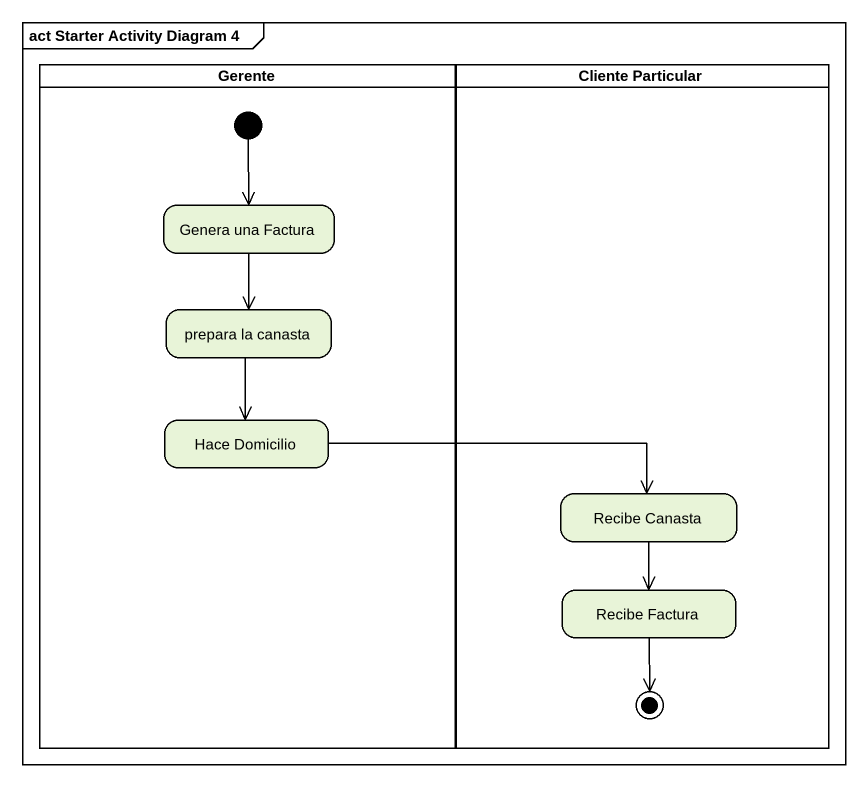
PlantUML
@startuml
mainframe act Starter Activity Diagram 4
hide empty description
state Gerente <<partition>> {
  state "Genera una Factura" as Genera_una_Factura
  state "prepara la canasta" as prepara_la_canasta
  state "Hace Domicilio" as Hace_Domicilio
  [*] --> Genera_una_Factura
}
state "Cliente Particular" as Cliente_Particular <<partition>> {
  state "Recibe Canasta" as Recibe_Canasta
  state "Recibe Factura" as Recibe_Factura
  Recibe_Factura --> [*]
}
Genera_una_Factura --> prepara_la_canasta
prepara_la_canasta --> Hace_Domicilio
Hace_Domicilio -right-> Recibe_Canasta
Recibe_Canasta --> Recibe_Factura
@enduml
